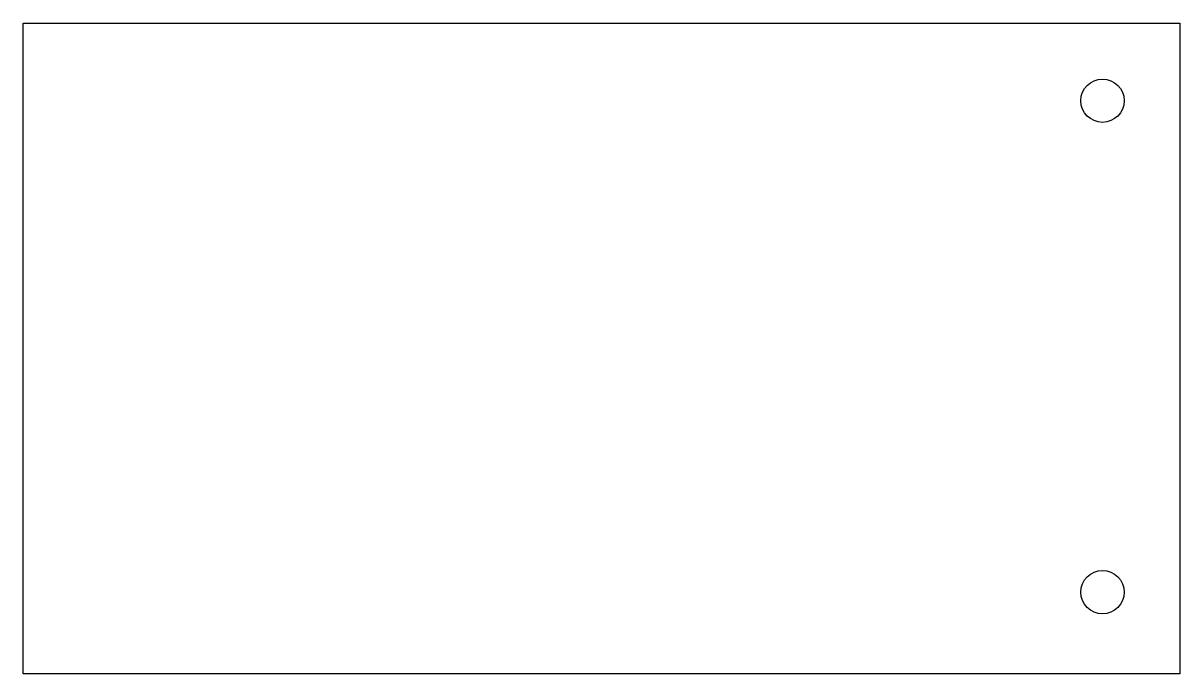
# Model space of a CAD drawing. Extents: x 50 to 130, y 157 to 202.
import ezdxf

# ---------------------------------------------------------------- set-up
doc = ezdxf.new("R2010")
doc.units = 0
doc.layers.add('Layer_1', color=7, linetype='CONTINUOUS')

msp = doc.modelspace()

# ---------------------------------------------------------------- linework, layer by layer
at = {"layer": 'Layer_1', "color": 1}
for p, q in [((50.008584, 202.007296), (129.99142, 202.007296)), ((50.008584, 156.984777), (50.008584, 202.007296)), ((129.99142, 202.007296), (129.99142, 156.984777)), ((129.99142, 156.984777), (50.008584, 156.984777))]:
    msp.add_line(p, q, dxfattribs=at)
at = {"layer": 'Layer_1', "color": 7}
for p, q in [((126.14111, 196.641117), (126.14111, 196.641117)), ((126.14111, 162.641117), (126.14111, 162.641117))]:
    msp.add_line(p, q, dxfattribs=at)
for points in [[(123.141111, 196.641117), (123.141111, 197.469543), (123.812684, 198.141117), (124.64111, 198.141117)], [(124.64111, 198.141117), (125.469537, 198.141117), (126.14111, 197.469543), (126.14111, 196.641117)], [(124.64111, 195.141117), (123.812684, 195.141117), (123.141111, 195.81269), (123.141111, 196.641117)], [(126.14111, 196.641117), (126.14111, 195.81269), (125.469537, 195.141117), (124.64111, 195.141117)], [(123.141111, 162.641117), (123.141111, 163.469544), (123.812684, 164.141117), (124.64111, 164.141117)], [(124.64111, 164.141117), (125.469537, 164.141117), (126.14111, 163.469544), (126.14111, 162.641117)], [(124.64111, 161.141117), (123.812684, 161.141117), (123.141111, 161.812688), (123.141111, 162.641117)], [(126.14111, 162.641117), (126.14111, 161.812688), (125.469537, 161.141117), (124.64111, 161.141117)]]:
    msp.add_open_spline(points, degree=3, dxfattribs=at)

doc.saveas('drawing.dxf')
